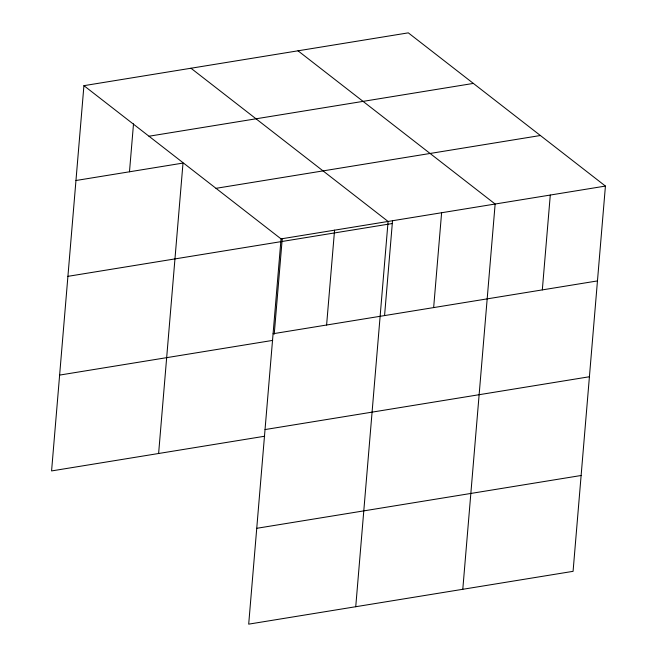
<?xml version="1.0" encoding="UTF-8"?>
<svg xmlns="http://www.w3.org/2000/svg" width="657" height="657" viewBox="0 0 657 657"><rect width="100%" height="100%" fill="white"/><g stroke="black" fill="none" stroke-linecap="round" stroke-linejoin="round"><path stroke-width="0.99" d="M83.924 85.665L281.048 238.885L248.691 624.15L573.076 571.335L605.426 186.071L408.309 32.85L83.924 85.665L51.575 470.929L264.656 436.232M129.478 171.789L133.511 123.861M158.616 453.494L183.007 163.076L75.957 180.503M274.224 334.183L282.264 238.425M326.603 325.01L334.569 230.172M355.741 606.723L388.09 221.458L190.973 68.238M384.6 315.22L392.549 220.473M433.653 307.583L441.611 212.745M462.791 589.296L495.14 204.031L298.015 50.811M542.321 289.893L550.287 195.055M148.975 136.229L473.36 83.414M215.997 188.329L540.383 135.506M281.048 238.885L605.426 186.071M67.909 276.342L392.295 223.528M273.082 333.731L597.468 280.917M59.623 375.09L272.704 340.392M265.034 429.571L589.419 376.748M256.739 528.31L581.125 475.496"/></g></svg>
